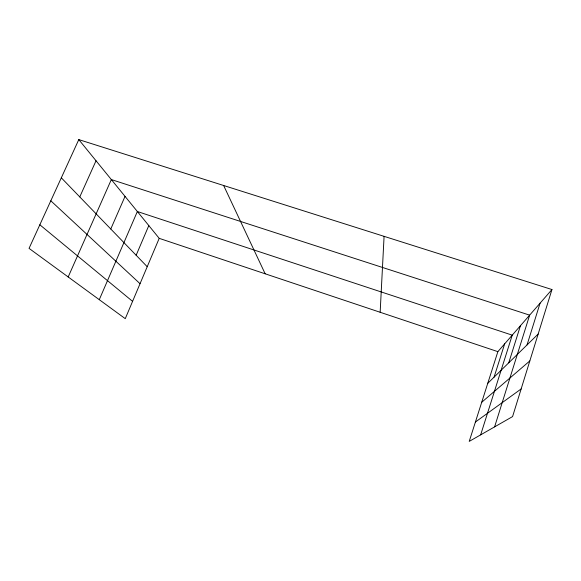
<?xml version="1.0" encoding="UTF-8"?>
<svg xmlns="http://www.w3.org/2000/svg" width="581" height="581" viewBox="0 0 581 581"><rect width="100%" height="100%" fill="white"/><g stroke="black" fill="none" stroke-linecap="round" stroke-linejoin="round"><path stroke-width="0.87" d="M380.156 312.266L384.085 236.344M551.95 289.541L512.58 416.584L469.223 441.4L497.866 351.65L551.95 289.541L78.791 139.6L29.05 248.37L125.264 318.664L159.209 238.348L78.791 139.6M527.047 344.918L540.069 303.188M494.598 426.882L529.647 315.149L111.334 179.565L68.188 276.963M508.745 362.813L520.438 325.73M494.075 377.149L504.664 343.843M480.654 434.857L512.231 335.157L137.356 211.513L99.278 299.68M136.143 255.262L148.816 225.588M110.775 229.001L125.031 196.385M79.771 196.915L96.025 160.763M487.764 383.315L538.151 334.068M481.707 402.284L529.836 360.903M475.403 422.038L521.142 388.95M159.209 238.348L497.866 351.65M39.835 224.782L132.577 301.357M50.808 200.794L140.043 283.695M61.317 177.815L147.218 266.715M223.641 185.506L265.168 273.796"/></g></svg>
